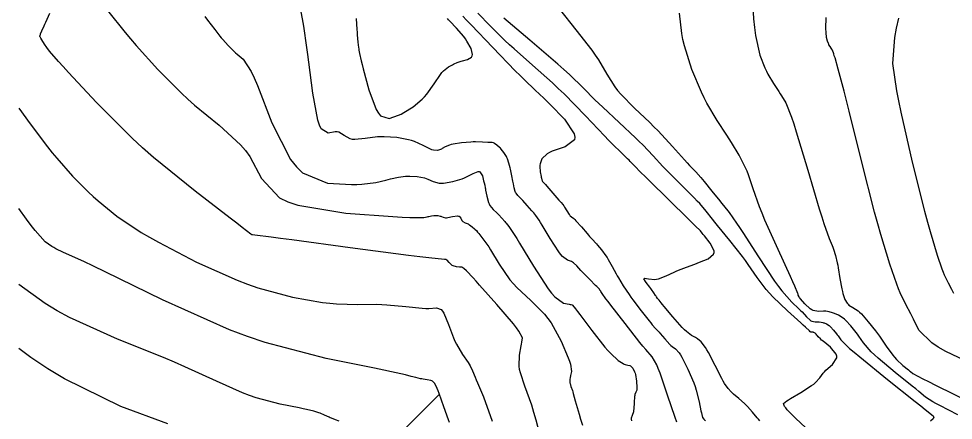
# Model space of a CAD drawing. Header units: metres. Extents: x 837117 to 838479, y 1189012 to 1191015.
# Drawn here: x 837476.5 to 837571.1, y 1190721.3 to 1190761.9 of the extents above; entities that cross this region are included whole.
import ezdxf

# ---------------------------------------------------------------- set-up
doc = ezdxf.new("R2010")
doc.units = ezdxf.units.M
doc.header["$LTSCALE"] = 0.3
for name, color, linetype in [('COTAS 10', 1, 'Continuous'), ('COTAS INT', 252, 'Continuous'), ('DRENAJE', 5, 'Continuous')]:
    doc.layers.add(name, color=color, linetype=linetype)

msp = doc.modelspace()

# ---------------------------------------------------------------- linework, layer by layer
at = {"layer": 'COTAS 10'}
for points in [[(837550.716, 1190765.918), (837550.914, 1190761.92), (837550.996, 1190761.039), (837551.091, 1190760.254), (837551.532, 1190758.236), (837552.064, 1190756.957), (837552.215, 1190756.64), (837552.368, 1190756.338), (837552.937, 1190755.38), (837553.479, 1190754.562), (837553.615, 1190754.348), (837553.746, 1190754.14), (837554.169, 1190753.433), (837554.746, 1190751.976), (837554.973, 1190751.295), (837555.23, 1190750.494), (837556.404, 1190746.596), (837557.569, 1190742.687), (837557.82, 1190741.879), (837558.039, 1190741.189), (837558.576, 1190739.689), (837558.877, 1190738.983), (837558.948, 1190738.794), (837559.015, 1190738.609), (837559.214, 1190737.964), (837559.383, 1190737.225), (837559.432, 1190736.98), (837559.48, 1190736.718), (837559.661, 1190735.626), (837559.848, 1190734.57), (837559.901, 1190734.331), (837559.953, 1190734.114), (837560.147, 1190733.521), (837560.393, 1190733.124), (837560.479, 1190733.032), (837560.573, 1190732.946), (837560.975, 1190732.697), (837561.488, 1190732.354), (837561.651, 1190732.209), (837561.825, 1190732.043), (837562.528, 1190731.259), (837563.272, 1190730.317), (837563.471, 1190730.051), (837563.666, 1190729.781), (837564.345, 1190728.787), (837565.004, 1190727.871), (837565.188, 1190727.65), (837565.371, 1190727.444), (837566.036, 1190726.821), (837566.595, 1190726.375), (837566.712, 1190726.28), (837566.811, 1190726.199), (837567.034, 1190726.012), (837568.033, 1190725.483), (837568.622, 1190725.187), (837569.347, 1190724.826), (837573.096, 1190722.979)], [(837521.476, 1190762.192), (837521.863, 1190761.798), (837522.318, 1190761.33), (837524.518, 1190759.03), (837526.779, 1190756.677), (837527.271, 1190756.177), (837527.705, 1190755.743), (837528.788, 1190754.72), (837529.673, 1190753.904), (837529.981, 1190753.599), (837530.318, 1190753.26), (837531.763, 1190751.753), (837532.761, 1190750.275), (837532.816, 1190749.955), (837532.775, 1190749.673), (837531.825, 1190748.977), (837530.509, 1190748.52), (837530.236, 1190748.39), (837530.003, 1190748.257), (837529.493, 1190747.763), (837529.313, 1190747.25), (837529.288, 1190747.106), (837529.274, 1190746.961), (837529.314, 1190746.428), (837529.405, 1190745.977), (837529.424, 1190745.883), (837529.44, 1190745.803), (837529.475, 1190745.625), (837529.498, 1190745.545), (837529.506, 1190745.526), (837529.515, 1190745.508), (837529.557, 1190745.457), (837529.744, 1190745.251), (837529.845, 1190745.137), (837529.968, 1190744.998), (837530.588, 1190744.289), (837531.207, 1190743.577), (837531.329, 1190743.437), (837531.429, 1190743.322), (837531.612, 1190743.111), (837531.699, 1190742.981), (837531.738, 1190742.918), (837531.784, 1190742.842), (837532.008, 1190742.469), (837532.246, 1190742.102), (837532.301, 1190742.03), (837532.351, 1190741.971), (837532.494, 1190741.867), (837532.713, 1190741.7), (837532.812, 1190741.601), (837532.927, 1190741.48), (837533.479, 1190740.852), (837534.058, 1190740.179), (837534.19, 1190740.029), (837534.309, 1190739.895), (837534.639, 1190739.544), (837534.926, 1190739.236), (837535.02, 1190739.129), (837535.119, 1190739.013), (837535.527, 1190738.519), (837535.961, 1190737.927), (837536.077, 1190737.751), (837536.191, 1190737.568), (837536.585, 1190736.862), (837536.991, 1190736.109), (837537.112, 1190735.897), (837537.236, 1190735.684), (837537.715, 1190734.899), (837538.302, 1190734.024), (837538.494, 1190733.753), (837538.7, 1190733.469), (837539.548, 1190732.344), (837540.337, 1190731.338), (837540.504, 1190731.131), (837540.649, 1190730.955), (837540.988, 1190730.573), (837541.252, 1190730.301), (837541.348, 1190730.192), (837541.456, 1190730.07), (837541.93, 1190729.509), (837542.424, 1190728.959), (837542.543, 1190728.843), (837542.656, 1190728.742), (837543, 1190728.51), (837543.373, 1190728.117), (837543.504, 1190727.915), (837543.646, 1190727.672), (837544.257, 1190726.459), (837544.852, 1190725.052), (837544.983, 1190724.687), (837545.101, 1190724.333), (837545.405, 1190723.142), (837545.586, 1190722.216), (837545.626, 1190722.028), (837545.661, 1190721.87), (837545.75, 1190721.55), (837545.89, 1190721.386), (837545.957, 1190721.328), (837546.037, 1190721.263)], [(837476.514, 1190752.894), (837477.665, 1190751.305), (837479.435, 1190748.96), (837479.904, 1190748.371), (837480.364, 1190747.808), (837481.952, 1190745.997), (837483.573, 1190744.379), (837484.055, 1190743.939), (837484.551, 1190743.502), (837486.461, 1190741.952), (837488.914, 1190740.307), (837489.753, 1190739.81), (837490.66, 1190739.296), (837494.51, 1190737.289), (837498.617, 1190735.452), (837499.686, 1190735.044), (837500.725, 1190734.68), (837504.233, 1190733.731), (837507.265, 1190733.216), (837508.005, 1190733.126), (837508.701, 1190733.058), (837510.854, 1190733.003), (837512.737, 1190733.027), (837513.263, 1190733.009), (837513.79, 1190732.981), (837515.711, 1190732.791), (837517.361, 1190732.611), (837517.718, 1190732.59), (837518.032, 1190732.58), (837518.804, 1190732.649), (837519.29, 1190732.483), (837519.423, 1190732.325), (837519.555, 1190732.12), (837520.026, 1190730.975), (837520.529, 1190729.624), (837520.682, 1190729.288), (837520.84, 1190728.968), (837521.46, 1190727.95), (837522.015, 1190727.14), (837522.132, 1190726.951), (837522.234, 1190726.778), (837522.473, 1190726.28), (837522.725, 1190725.636), (837522.836, 1190725.371), (837522.964, 1190725.068), (837523.576, 1190723.661), (837524.443, 1190721.196)]]:
    msp.add_lwpolyline(points, dxfattribs=at)
at = {"layer": 'COTAS INT'}
for points in [[(837485.509, 1190762.78), (837487.305, 1190760.538), (837487.849, 1190759.895), (837488.413, 1190759.242), (837490.617, 1190756.8), (837492.987, 1190754.41), (837493.654, 1190753.79), (837494.327, 1190753.187), (837496.8, 1190751.159), (837498.981, 1190749.168), (837499.47, 1190748.588), (837499.91, 1190747.997), (837501.081, 1190745.758), (837502.906, 1190743.809), (837503.757, 1190743.399), (837504.757, 1190743.046), (837509.619, 1190742.241), (837514.386, 1190741.908), (837515.327, 1190741.852), (837516.103, 1190741.812), (837517.538, 1190741.798), (837517.876, 1190741.879), (837517.962, 1190741.899), (837518.043, 1190741.918), (837518.308, 1190741.976), (837518.553, 1190742.011), (837518.622, 1190742.014), (837518.692, 1190742.015), (837518.949, 1190741.997), (837519.191, 1190741.951), (837519.251, 1190741.934), (837519.309, 1190741.915), (837519.492, 1190741.833), (837519.738, 1190741.787), (837519.835, 1190741.791), (837519.945, 1190741.802), (837520.446, 1190741.902), (837520.928, 1190741.967), (837521.025, 1190741.956), (837521.107, 1190741.932), (837521.274, 1190741.74), (837521.384, 1190741.501), (837521.43, 1190741.448), (837521.483, 1190741.401), (837521.731, 1190741.276), (837522.017, 1190741.16), (837522.094, 1190741.118), (837522.169, 1190741.072), (837522.432, 1190740.871), (837522.651, 1190740.672), (837522.698, 1190740.627), (837522.741, 1190740.587), (837522.847, 1190740.477), (837522.977, 1190740.324), (837523.034, 1190740.256), (837523.101, 1190740.177), (837523.417, 1190739.799), (837523.914, 1190739.109), (837524.094, 1190738.834), (837524.292, 1190738.523), (837525.162, 1190737.092), (837526.253, 1190735.511), (837526.592, 1190735.105), (837526.945, 1190734.711), (837528.353, 1190733.403), (837529.744, 1190732.031), (837530.087, 1190731.597), (837530.413, 1190731.141), (837531.437, 1190729.298), (837532.148, 1190727.61), (837532.275, 1190727.251), (837532.373, 1190726.939), (837532.476, 1190726.202), (837532.394, 1190725.812), (837532.375, 1190725.718), (837532.357, 1190725.631), (837532.308, 1190725.367), (837532.303, 1190725.129), (837532.313, 1190725.059), (837532.328, 1190724.986), (837532.424, 1190724.706), (837532.57, 1190724.302), (837532.616, 1190724.15), (837532.665, 1190723.982), (837532.861, 1190723.232), (837533.24, 1190721.904), (837533.403, 1190721.371), (837533.592, 1190720.767)], [(837543.137, 1190721.084), (837542.964, 1190721.546), (837542.206, 1190723.802), (837541.443, 1190726.053), (837541.266, 1190726.512), (837541.103, 1190726.9), (837540.637, 1190727.707), (837539.993, 1190728.43), (837539.718, 1190728.764), (837539.401, 1190729.158), (837537.905, 1190731.065), (837536.471, 1190732.923), (837536.192, 1190733.286), (837535.964, 1190733.583), (837535.57, 1190734.107), (837535.513, 1190734.2), (837535.498, 1190734.226), (837535.484, 1190734.251), (837535.435, 1190734.34), (837535.388, 1190734.424), (837535.375, 1190734.446), (837535.361, 1190734.467), (837535.309, 1190734.537), (837535.129, 1190734.727), (837535.035, 1190734.824), (837534.92, 1190734.939), (837534.346, 1190735.515), (837533.717, 1190736.153), (837533.568, 1190736.309), (837533.431, 1190736.455), (837533.027, 1190736.906), (837532.681, 1190737.233), (837532.579, 1190737.301), (837532.476, 1190737.36), (837532.083, 1190737.492), (837531.565, 1190737.869), (837531.382, 1190738.082), (837531.182, 1190738.342), (837530.32, 1190739.676), (837529.507, 1190741.032), (837529.338, 1190741.306), (837529.195, 1190741.537), (837528.881, 1190742.007), (837528.653, 1190742.274), (837528.564, 1190742.377), (837528.464, 1190742.493), (837528.008, 1190743.018), (837527.539, 1190743.545), (837527.432, 1190743.662), (837527.333, 1190743.767), (837527.056, 1190744.041), (837526.868, 1190744.275), (837526.826, 1190744.354), (837526.788, 1190744.44), (837526.686, 1190744.801), (837526.605, 1190745.233), (837526.58, 1190745.362), (837526.554, 1190745.496), (837526.449, 1190746.017), (837526.335, 1190746.548), (837526.302, 1190746.69), (837526.27, 1190746.828), (837526.149, 1190747.306), (837525.995, 1190747.753), (837525.942, 1190747.872), (837525.883, 1190747.988), (837525.633, 1190748.39), (837525.353, 1190748.743), (837525.277, 1190748.827), (837525.201, 1190748.907), (837524.93, 1190749.149), (837524.692, 1190749.312), (837524.638, 1190749.343), (837524.588, 1190749.367), (837524.449, 1190749.399), (837524.235, 1190749.4), (837524.138, 1190749.405), (837524.025, 1190749.411), (837523.479, 1190749.447), (837522.757, 1190749.464), (837522.532, 1190749.457), (837522.297, 1190749.446), (837521.356, 1190749.364), (837520.485, 1190749.233), (837520.294, 1190749.191), (837520.123, 1190749.146), (837519.686, 1190748.96), (837519.386, 1190748.782), (837519.302, 1190748.741), (837519.218, 1190748.704), (837518.911, 1190748.601), (837518.503, 1190748.629), (837518.355, 1190748.675), (837518.192, 1190748.736), (837517.478, 1190749.094), (837516.571, 1190749.501), (837516.287, 1190749.593), (837515.988, 1190749.677), (837514.787, 1190749.907), (837513.512, 1190749.996), (837513.166, 1190749.991), (837512.823, 1190749.974), (837511.607, 1190749.804), (837510.55, 1190749.696), (837510.306, 1190749.718), (837510.084, 1190749.762), (837509.459, 1190750.107), (837508.915, 1190750.443), (837508.744, 1190750.481), (837508.565, 1190750.496), (837507.845, 1190750.35), (837507.134, 1190750.789), (837506.96, 1190751.171), (837506.797, 1190751.667), (837506.291, 1190754.401), (837505.886, 1190757.558), (837505.785, 1190758.32), (837505.689, 1190759.033), (837505.386, 1190761.205), (837505.092, 1190762.852)], [(837531.276, 1190762.897), (837532.933, 1190760.821), (837534.533, 1190758.761), (837534.89, 1190758.26), (837535.21, 1190757.789), (837536.057, 1190756.342), (837536.853, 1190755.053), (837537.142, 1190754.682), (837537.46, 1190754.305), (837538.854, 1190752.895), (837540.408, 1190751.416), (837540.826, 1190750.997), (837541.24, 1190750.572), (837542.691, 1190749.003), (837543.917, 1190747.634), (837544.188, 1190747.337), (837544.429, 1190747.075), (837545.054, 1190746.422), (837545.569, 1190745.869), (837545.74, 1190745.67), (837545.925, 1190745.451), (837546.697, 1190744.492), (837547.483, 1190743.495), (837547.676, 1190743.251), (837547.858, 1190743.022), (837548.428, 1190742.311), (837549.19, 1190741.248), (837549.493, 1190740.796), (837549.836, 1190740.276), (837551.41, 1190737.832), (837553.044, 1190735.367), (837553.425, 1190734.835), (837553.775, 1190734.368), (837554.783, 1190733.223), (837555.503, 1190732.56), (837555.672, 1190732.397), (837555.827, 1190732.242), (837556.277, 1190731.757), (837556.63, 1190731.418), (837556.724, 1190731.355), (837556.816, 1190731.306), (837557.138, 1190731.244), (837557.422, 1190731.258), (837557.491, 1190731.257), (837557.556, 1190731.254), (837557.753, 1190731.226), (837557.939, 1190731.171), (837557.997, 1190731.151), (837558.057, 1190731.128), (837558.296, 1190731.029), (837558.562, 1190730.864), (837558.639, 1190730.801), (837558.717, 1190730.73), (837559.014, 1190730.409), (837559.313, 1190730.031), (837559.392, 1190729.924), (837559.471, 1190729.816), (837559.743, 1190729.418), (837560.63, 1190728.556), (837561.096, 1190728.156), (837561.657, 1190727.686), (837564.48, 1190725.407), (837567.286, 1190723.176), (837567.836, 1190722.737), (837568.288, 1190722.375), (837569.103, 1190721.711), (837569.165, 1190721.533), (837569.142, 1190721.478), (837569.103, 1190721.419), (837568.814, 1190721.186)], [(837529.848, 1190717.69), (837528.908, 1190721.271), (837528.676, 1190722.075), (837528.455, 1190722.798), (837527.76, 1190724.729), (837527.3, 1190726.065), (837527.228, 1190726.412), (837527.18, 1190726.748), (837527.207, 1190727.882), (837527.368, 1190728.798), (837527.403, 1190728.998), (837527.436, 1190729.174), (837527.522, 1190729.616), (837527.161, 1190730.312), (837526.912, 1190730.648), (837526.598, 1190731.046), (837524.923, 1190733.004), (837523.176, 1190734.963), (837522.816, 1190735.363), (837522.51, 1190735.7), (837521.854, 1190736.401), (837521.594, 1190736.638), (837521.539, 1190736.682), (837521.491, 1190736.718), (837521.375, 1190736.77), (837521.248, 1190736.774), (837521.193, 1190736.779), (837521.129, 1190736.786), (837520.826, 1190736.823), (837520.495, 1190736.919), (837520.413, 1190736.962), (837520.336, 1190737.013), (837520.096, 1190737.259), (837519.893, 1190737.485), (837519.84, 1190737.523), (837519.788, 1190737.552), (837519.612, 1190737.568), (837518.049, 1190737.719), (837517.123, 1190737.832), (837515.983, 1190737.975), (837510.087, 1190738.752), (837504.167, 1190739.542), (837503.012, 1190739.695), (837502.068, 1190739.819), (837500.41, 1190740.027), (837500.175, 1190740.054), (837500.129, 1190740.063), (837500.091, 1190740.072), (837500.021, 1190740.113), (837499.145, 1190740.807), (837498.599, 1190741.229), (837497.921, 1190741.75), (837494.376, 1190744.461), (837490.163, 1190747.883), (837489.064, 1190748.853), (837487.994, 1190749.832), (837484.376, 1190753.446), (837481.564, 1190756.48), (837481.003, 1190757.093), (837480.536, 1190757.607), (837479.635, 1190758.643), (837479.357, 1190759.036), (837479.283, 1190759.144), (837479.21, 1190759.253), (837478.954, 1190759.646), (837478.757, 1190759.968), (837478.72, 1190760.032), (837478.691, 1190760.085), (837478.65, 1190760.187), (837478.689, 1190760.284), (837478.71, 1190760.335), (837478.737, 1190760.396), (837478.869, 1190760.702), (837479.089, 1190761.207), (837479.171, 1190761.393), (837479.262, 1190761.6), (837479.666, 1190762.515)], [(837495.365, 1190762.182), (837495.643, 1190761.803), (837496.364, 1190760.834), (837496.877, 1190760.19), (837497.024, 1190760.015), (837497.172, 1190759.841), (837497.725, 1190759.224), (837498.3, 1190758.645), (837498.462, 1190758.494), (837498.625, 1190758.348), (837499.224, 1190757.857), (837500.041, 1190756.585), (837500.341, 1190755.948), (837500.674, 1190755.186), (837502.142, 1190751.403), (837504.027, 1190747.672), (837504.623, 1190746.942), (837505.251, 1190746.344), (837507.784, 1190745.28), (837510.2, 1190745.167), (837510.754, 1190745.169), (837511.258, 1190745.184), (837512.662, 1190745.357), (837513.671, 1190745.6), (837513.925, 1190745.66), (837514.169, 1190745.716), (837514.958, 1190745.89), (837515.688, 1190745.992), (837515.894, 1190746.003), (837516.102, 1190746.006), (837516.868, 1190745.952), (837517.589, 1190745.814), (837517.769, 1190745.764), (837517.94, 1190745.708), (837518.485, 1190745.464), (837519.084, 1190745.292), (837519.289, 1190745.282), (837519.511, 1190745.288), (837520.455, 1190745.448), (837521.414, 1190745.738), (837521.646, 1190745.827), (837521.863, 1190745.919), (837522.526, 1190746.283), (837523.014, 1190746.478), (837523.121, 1190746.464), (837523.215, 1190746.421), (837523.453, 1190746.02), (837523.586, 1190745.515), (837523.614, 1190745.406), (837523.638, 1190745.311), (837523.692, 1190745.078), (837523.742, 1190744.821), (837523.763, 1190744.71), (837523.786, 1190744.582), (837523.897, 1190743.978), (837524.078, 1190743.334), (837524.145, 1190743.182), (837524.22, 1190743.041), (837524.554, 1190742.625), (837524.922, 1190742.282), (837525.018, 1190742.187), (837525.111, 1190742.092), (837525.427, 1190741.748), (837525.72, 1190741.409), (837525.799, 1190741.317), (837525.877, 1190741.226), (837526.149, 1190740.903), (837526.691, 1190740.093), (837526.939, 1190739.695), (837527.229, 1190739.222), (837528.631, 1190736.883), (837530.119, 1190734.583), (837530.463, 1190734.134), (837530.778, 1190733.767), (837531.672, 1190733.117), (837532.239, 1190733.02), (837532.347, 1190733.001), (837532.434, 1190732.986), (837532.575, 1190732.959), (837532.579, 1190732.955), (837532.58, 1190732.953), (837532.59, 1190732.943), (837532.893, 1190732.544), (837533.082, 1190732.296), (837533.315, 1190731.987), (837534.535, 1190730.375), (837535.867, 1190728.688), (837536.171, 1190728.332), (837536.447, 1190728.025), (837537.211, 1190727.319), (837537.715, 1190727.009), (837537.827, 1190726.951), (837537.928, 1190726.906), (837538.196, 1190726.846), (837538.39, 1190726.812), (837538.444, 1190726.783), (837538.498, 1190726.747), (837538.697, 1190726.545), (837538.874, 1190726.186), (837538.914, 1190726.05), (837538.951, 1190725.899), (837539.053, 1190725.223), (837539.091, 1190724.578), (837539.088, 1190724.447), (837539.079, 1190724.337), (837538.996, 1190724.11), (837538.896, 1190723.894), (837538.875, 1190723.789), (837538.859, 1190723.666), (837538.826, 1190723.06), (837538.789, 1190722.416), (837538.769, 1190722.269), (837538.745, 1190722.135), (837538.627, 1190721.762), (837538.527, 1190721.502), (837538.514, 1190721.439), (837538.508, 1190721.381), (837538.543, 1190721.201)], [(837510.693, 1190761.956), (837510.751, 1190760.84), (837510.768, 1190760.573), (837510.786, 1190760.325), (837510.856, 1190759.582), (837510.925, 1190759.023), (837510.943, 1190758.891), (837510.96, 1190758.768), (837511.014, 1190758.405), (837511.189, 1190757.663), (837511.282, 1190757.302), (837511.395, 1190756.872), (837511.963, 1190754.755), (837512.703, 1190752.749), (837512.924, 1190752.388), (837513.152, 1190752.113), (837514.034, 1190751.822), (837514.969, 1190752.167), (837515.231, 1190752.291), (837515.494, 1190752.429), (837516.455, 1190753.03), (837517.368, 1190753.799), (837517.601, 1190754.043), (837517.826, 1190754.3), (837518.569, 1190755.338), (837519.209, 1190756.288), (837519.369, 1190756.489), (837519.522, 1190756.663), (837520.013, 1190757.068), (837520.418, 1190757.274), (837520.517, 1190757.323), (837520.609, 1190757.368), (837520.895, 1190757.5), (837521.207, 1190757.613), (837521.317, 1190757.646), (837521.437, 1190757.681), (837521.955, 1190757.811), (837522.364, 1190758.063), (837522.416, 1190758.174), (837522.441, 1190758.303), (837522.309, 1190758.919), (837521.899, 1190759.681), (837521.749, 1190759.902), (837521.583, 1190760.127), (837520.851, 1190760.978), (837520.169, 1190761.694), (837520.035, 1190761.835), (837519.923, 1190761.95)], [(837551.539, 1190721.228), (837551.411, 1190721.369), (837551.281, 1190721.515), (837550.805, 1190722.085), (837550.298, 1190722.666), (837550.149, 1190722.819), (837549.996, 1190722.969), (837549.415, 1190723.483), (837548.879, 1190723.934), (837548.756, 1190724.045), (837548.644, 1190724.15), (837548.33, 1190724.475), (837547.983, 1190725.008), (837547.85, 1190725.244), (837547.701, 1190725.517), (837547.033, 1190726.82), (837546.342, 1190728.131), (837546.18, 1190728.41), (837546.031, 1190728.652), (837545.595, 1190729.22), (837545.233, 1190729.519), (837545.13, 1190729.59), (837545.026, 1190729.658), (837544.638, 1190729.861), (837544.108, 1190730.255), (837543.914, 1190730.443), (837543.698, 1190730.665), (837542.749, 1190731.749), (837541.874, 1190732.803), (837541.705, 1190733.006), (837541.568, 1190733.17), (837541.34, 1190733.44), (837541.305, 1190733.48), (837541.29, 1190733.498), (837541.272, 1190733.519), (837541.191, 1190733.623), (837541.075, 1190733.783), (837541.037, 1190733.841), (837540.995, 1190733.904), (837540.819, 1190734.177), (837540.58, 1190734.524), (837540.498, 1190734.634), (837540.41, 1190734.75), (837540.036, 1190735.218), (837539.818, 1190735.586), (837539.827, 1190735.64), (837539.867, 1190735.672), (837540.266, 1190735.613), (837540.902, 1190735.537), (837541.093, 1190735.558), (837541.289, 1190735.597), (837542.05, 1190735.894), (837542.857, 1190736.285), (837543.083, 1190736.384), (837543.309, 1190736.479), (837544.134, 1190736.791), (837544.972, 1190737.093), (837545.207, 1190737.182), (837545.444, 1190737.273), (837546.308, 1190737.624), (837546.871, 1190738.091), (837546.917, 1190738.256), (837546.916, 1190738.437), (837546.514, 1190739.216), (837545.929, 1190739.94), (837545.812, 1190740.085), (837545.714, 1190740.207), (837545.524, 1190740.444), (837544.995, 1190740.976), (837544.685, 1190741.283), (837544.302, 1190741.659), (837542.329, 1190743.594), (837540.306, 1190745.582), (837539.893, 1190745.991), (837539.544, 1190746.34), (837538.815, 1190747.09), (837538.434, 1190747.492), (837538.304, 1190747.621), (837538.164, 1190747.757), (837537.571, 1190748.312), (837536.605, 1190749.26), (837536.229, 1190749.644), (837535.808, 1190750.081), (837533.895, 1190752.096), (837531.724, 1190754.322), (837531.139, 1190754.891), (837530.56, 1190755.439), (837528.53, 1190757.248), (837526.667, 1190758.877), (837526.194, 1190759.312), (837525.739, 1190759.739), (837524.253, 1190761.223), (837523.01, 1190762.5)], [(837556.169, 1190720.536), (837555.193, 1190721.458), (837554.326, 1190722.343), (837554.171, 1190722.522), (837554.053, 1190722.674), (837553.932, 1190722.982), (837554.277, 1190723.228), (837554.453, 1190723.34), (837554.663, 1190723.47), (837555.71, 1190724.095), (837556.778, 1190724.779), (837557.002, 1190724.946), (837557.194, 1190725.103), (837557.628, 1190725.587), (837557.962, 1190726.049), (837558.092, 1190726.191), (837558.237, 1190726.341), (837558.894, 1190726.934), (837559.327, 1190727.587), (837559.331, 1190727.774), (837559.285, 1190727.964), (837558.697, 1190728.673), (837557.948, 1190729.278), (837557.799, 1190729.402), (837557.675, 1190729.508), (837557.442, 1190729.733), (837557.373, 1190729.834), (837557.353, 1190729.861), (837557.333, 1190729.889), (837557.257, 1190729.984), (837557.182, 1190730.066), (837557.162, 1190730.084), (837557.143, 1190730.1), (837557.075, 1190730.142), (837557.015, 1190730.167), (837556.999, 1190730.173), (837556.985, 1190730.178), (837556.937, 1190730.192), (837556.887, 1190730.199), (837556.871, 1190730.199), (837556.853, 1190730.2), (837556.781, 1190730.196), (837556.7, 1190730.212), (837556.676, 1190730.224), (837556.652, 1190730.24), (837556.563, 1190730.326), (837556.165, 1190730.702), (837555.947, 1190730.901), (837555.683, 1190731.141), (837554.336, 1190732.347), (837552.86, 1190733.766), (837552.514, 1190734.139), (837552.194, 1190734.503), (837551.263, 1190735.748), (837550.379, 1190737.046), (837550.089, 1190737.444), (837549.78, 1190737.859), (837548.498, 1190739.494), (837547.274, 1190741.011), (837547.001, 1190741.351), (837546.756, 1190741.656), (837546.111, 1190742.468), (837545.46, 1190743.213), (837545.212, 1190743.476), (837544.936, 1190743.764), (837543.691, 1190745.008), (837542.367, 1190746.328), (837542.04, 1190746.664), (837541.73, 1190746.987), (837540.753, 1190748.047), (837539.698, 1190749.159), (837539.339, 1190749.515), (837538.951, 1190749.893), (837537.307, 1190751.431), (837535.639, 1190752.984), (837535.236, 1190753.371), (837534.858, 1190753.739), (837533.704, 1190754.913), (837532.269, 1190756.299), (837531.715, 1190756.8), (837531.092, 1190757.353), (837528.272, 1190759.776), (837525.628, 1190762.012)], [(837571.601, 1190721.828), (837569.756, 1190722.761), (837569.374, 1190722.966), (837569.048, 1190723.149), (837568.333, 1190723.619), (837567.648, 1190724.197), (837567.34, 1190724.448), (837566.981, 1190724.738), (837565.258, 1190726.114), (837563.514, 1190727.565), (837563.142, 1190727.903), (837562.817, 1190728.213), (837562.044, 1190729.103), (837561.568, 1190729.799), (837561.431, 1190729.988), (837561.292, 1190730.174), (837560.771, 1190730.834), (837560.253, 1190731.394), (837560.116, 1190731.518), (837559.981, 1190731.629), (837559.517, 1190731.916), (837559.1, 1190732.089), (837558.995, 1190732.129), (837558.894, 1190732.164), (837558.569, 1190732.26), (837558.224, 1190732.309), (837558.111, 1190732.314), (837557.991, 1190732.315), (837557.495, 1190732.292), (837556.95, 1190732.381), (837556.798, 1190732.454), (837556.647, 1190732.548), (837556.099, 1190733.06), (837555.661, 1190733.588), (837555.579, 1190733.692), (837555.515, 1190733.778), (837555.423, 1190733.936), (837555.432, 1190733.988), (837555.432, 1190734.007), (837555.43, 1190734.029), (837555.41, 1190734.124), (837555.084, 1190734.87), (837554.888, 1190735.302), (837554.647, 1190735.831), (837553.396, 1190738.558), (837552.068, 1190741.548), (837551.778, 1190742.243), (837551.521, 1190742.881), (837550.877, 1190744.709), (837550.4, 1190746.116), (837550.249, 1190746.489), (837550.09, 1190746.854), (837549.447, 1190748.115), (837548.682, 1190749.394), (837548.445, 1190749.772), (837548.198, 1190750.159), (837547.217, 1190751.64), (837546.189, 1190753.373), (837545.911, 1190753.919), (837545.637, 1190754.493), (837544.676, 1190756.807), (837543.91, 1190759.2), (837543.759, 1190759.824), (837543.635, 1190760.432), (837543.411, 1190762.489)], [(837574.156, 1190726.451), (837570.372, 1190728.252), (837569.604, 1190728.693), (837568.957, 1190729.11), (837567.635, 1190730.408), (837567.11, 1190731.497), (837566.967, 1190731.782), (837566.825, 1190732.06), (837566.321, 1190733.004), (837565.768, 1190734.175), (837565.596, 1190734.595), (837565.415, 1190735.057), (837564.692, 1190737.075), (837563.783, 1190740.075), (837563.485, 1190741.157), (837563.167, 1190742.347), (837561.849, 1190747.552), (837560.607, 1190752.576), (837560.335, 1190753.652), (837560.096, 1190754.591), (837559.492, 1190756.846), (837559.158, 1190757.968), (837559.088, 1190758.193), (837559.027, 1190758.381), (837558.89, 1190758.75), (837558.81, 1190758.885), (837558.785, 1190758.925), (837558.759, 1190758.965), (837558.656, 1190759.121), (837558.548, 1190759.303), (837558.519, 1190759.361), (837558.49, 1190759.421), (837558.389, 1190759.664), (837558.305, 1190760.048), (837558.287, 1190760.198), (837558.271, 1190760.365), (837558.233, 1190761.126), (837558.252, 1190761.89), (837558.272, 1190762.06)], [(837565.595, 1190762.002), (837565.361, 1190760.974), (837565.181, 1190760.037), (837564.979, 1190757.416), (837565.377, 1190754.651), (837565.575, 1190753.623), (837565.812, 1190752.482), (837566.985, 1190747.416), (837568.233, 1190742.437), (837568.518, 1190741.352), (837568.775, 1190740.393), (837569.483, 1190737.991), (837569.98, 1190736.604), (837570.104, 1190736.287), (837570.223, 1190735.998), (837570.602, 1190735.194), (837570.949, 1190734.545), (837571.046, 1190734.354), (837571.145, 1190734.158)], [(837520.122, 1190721.053), (837520.028, 1190721.32), (837519.571, 1190722.643), (837519.094, 1190723.981), (837518.988, 1190724.258), (837518.892, 1190724.495), (837518.64, 1190725.01), (837518.413, 1190725.219), (837518.334, 1190725.262), (837518.248, 1190725.299), (837517.878, 1190725.381), (837517.446, 1190725.439), (837517.32, 1190725.462), (837517.191, 1190725.487), (837516.706, 1190725.6), (837516.244, 1190725.722), (837516.13, 1190725.753), (837516.022, 1190725.782), (837515.684, 1190725.876), (837514.272, 1190726.179), (837513.486, 1190726.34), (837512.53, 1190726.534), (837507.652, 1190727.515), (837501.463, 1190729.155), (837499.679, 1190729.766), (837497.866, 1190730.444), (837491.066, 1190733.457), (837485.275, 1190736.299), (837484.098, 1190736.869), (837483.107, 1190737.345), (837481.066, 1190738.282), (837480.272, 1190738.643), (837480.067, 1190738.755), (837479.869, 1190738.874), (837479.204, 1190739.348), (837478.194, 1190740.477), (837477.778, 1190741.008), (837477.302, 1190741.634), (837476.514, 1190742.721)], [(837508.966, 1190721.173), (837508.58, 1190721.317), (837508.172, 1190721.477), (837508.053, 1190721.527), (837507.932, 1190721.578), (837507.476, 1190721.782), (837507.025, 1190721.977), (837506.908, 1190722.023), (837506.794, 1190722.066), (837506.409, 1190722.192), (837505.66, 1190722.366), (837505.317, 1190722.44), (837504.915, 1190722.524), (837502.972, 1190722.919), (837500.568, 1190723.556), (837499.875, 1190723.793), (837499.171, 1190724.056), (837496.53, 1190725.227), (837493.343, 1190726.694), (837492.295, 1190727.145), (837491.175, 1190727.615), (837486.53, 1190729.473), (837481.669, 1190731.682), (837480.413, 1190732.373), (837479.196, 1190733.098), (837476.514, 1190735.011)], [(837491.607, 1190720.898), (837486.853, 1190722.659), (837481.163, 1190725.459), (837479.474, 1190726.488), (837477.734, 1190727.628), (837476.514, 1190728.545)]]:
    msp.add_lwpolyline(points, dxfattribs=at)
at = {"layer": 'DRENAJE'}
msp.add_polyline3d([(837519.109, 1190723.908, 0), (837518.109, 1190722.909, 0), (837517.11, 1190721.909, 0), (837516.11, 1190720.909, 0), (837515.11, 1190719.91, 0), (837514.111, 1190718.91, 0), (837513.111, 1190717.91, 0), (837512.111, 1190716.911, 0), (837511.112, 1190715.911, 0), (837510.112, 1190714.911, 0), (837509.112, 1190713.912, 0), (837508.113, 1190712.912, 0), (837507.113, 1190712.912, 0), (837506.113, 1190712.912, 0), (837505.114, 1190712.912, 0), (837504.114, 1190712.912, 0), (837503.114, 1190711.912, 0)], dxfattribs=at)

doc.saveas('drawing.dxf')
